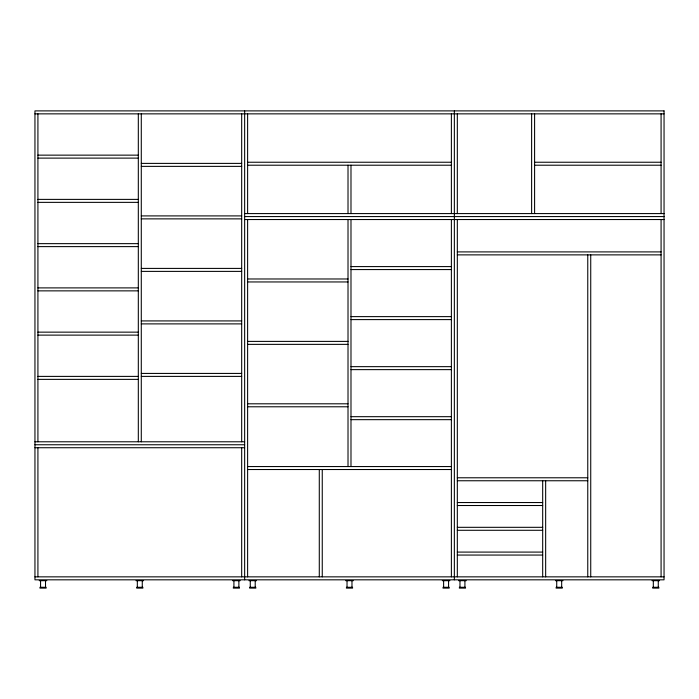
<?xml version="1.0" encoding="UTF-8"?>
<svg xmlns="http://www.w3.org/2000/svg" width="699" height="699" viewBox="0 0 699 699"><rect width="100%" height="100%" fill="white"/><g stroke="black" fill="none" stroke-linecap="round" stroke-linejoin="round"><path stroke-width="1.05" d="M34.95 113.858L664.05 113.858M37.921 155.143L138.315 155.143M37.921 158.114L138.315 158.114M247.621 162.238L451.379 162.238M534.595 162.238L661.079 162.238M141.285 163.391L241.679 163.391M247.621 165.209L451.379 165.209M534.595 165.209L661.079 165.209M141.285 166.371L241.679 166.371M37.921 199.39L138.315 199.39M37.921 202.361L138.315 202.361M244.65 213.588L664.05 213.588M141.285 215.904L241.679 215.904M244.65 216.568L664.05 216.568M141.285 218.874L241.679 218.874M244.65 219.538L664.05 219.538M37.921 243.645L138.315 243.645M37.921 246.616L138.315 246.616M457.321 251.902L661.079 251.902M457.321 254.873L661.079 254.873M350.985 266.59L451.379 266.59M141.285 268.407L241.679 268.407M350.985 269.569L451.379 269.569M141.285 271.387L241.679 271.387M247.621 278.98L348.015 278.98M247.621 281.95L348.015 281.95M37.921 287.892L138.315 287.892M37.921 290.863L138.315 290.863M350.985 316.621L451.379 316.621M350.985 319.6L451.379 319.6M141.285 320.92L241.679 320.92M141.285 323.89L241.679 323.89M37.921 332.147L138.315 332.147M37.921 335.118L138.315 335.118M247.621 341.392L348.015 341.392M247.621 344.362L348.015 344.362M350.985 366.652L451.379 366.652M350.985 369.631L451.379 369.631M141.285 373.423L241.679 373.423M37.921 376.394L138.315 376.394M141.285 376.394L241.679 376.394M37.921 379.374L138.315 379.374M247.621 403.804L348.015 403.804M247.621 406.783L348.015 406.783M350.985 416.683L451.379 416.683M350.985 419.662L451.379 419.662M34.95 441.785L244.65 441.785M34.95 444.756L244.65 444.756M34.95 447.727L244.65 447.727M247.621 466.556L451.379 466.556M247.621 469.527L451.379 469.527M457.321 477.784L587.763 477.784M457.321 480.755L587.763 480.755M457.321 502.546L542.686 502.546M457.321 505.517L542.686 505.517M457.321 527.317L542.686 527.317M457.321 530.288L542.686 530.288M457.321 552.088L542.686 552.088M457.321 555.058L542.686 555.058M34.95 576.85L664.05 576.85M39.24 580.686L46.842 580.686M135.999 580.686L143.601 580.686M232.592 580.686L240.194 580.686M248.94 580.686L256.542 580.686M345.699 580.686L353.301 580.686M442.292 580.686L449.894 580.686M458.64 580.686L466.242 580.686M555.399 580.686L563.001 580.686M651.992 580.686L659.594 580.686M39.904 587.282L46.178 587.282M136.663 587.282L142.937 587.282M233.265 587.282L239.53 587.282M249.604 587.282L255.878 587.282M346.363 587.282L352.637 587.282M442.965 587.282L449.23 587.282M459.304 587.282L465.578 587.282M556.063 587.282L562.337 587.282M652.665 587.282L658.93 587.282M39.904 588.112L46.178 588.112M136.663 588.112L142.937 588.112M233.265 588.112L239.53 588.112M249.604 588.112L255.878 588.112M346.363 588.112L352.637 588.112M442.965 588.112L449.23 588.112M459.304 588.112L465.578 588.112M556.063 588.112L562.337 588.112M652.665 588.112L658.93 588.112M661.079 113.858L661.079 213.588M661.079 219.538L661.079 576.85M658.275 580.686L658.275 587.282M653.32 580.686L653.32 587.282M590.734 254.873L590.734 576.85M587.763 254.873L587.763 576.85M561.673 580.686L561.673 587.282M556.727 580.686L556.727 587.282M545.657 480.755L545.657 576.85M542.686 480.755L542.686 576.85M534.595 113.858L534.595 213.588M531.624 113.858L531.624 213.588M464.914 580.686L464.914 587.282M459.968 580.686L459.968 587.282M457.321 113.858L457.321 213.588M457.321 219.538L457.321 576.85M454.35 110.888L454.35 579.821M451.379 113.858L451.379 213.588M451.379 219.538L451.379 576.85M448.575 580.686L448.575 587.282M443.62 580.686L443.62 587.282M351.973 580.686L351.973 587.282M350.985 165.209L350.985 213.588M350.985 219.538L350.985 466.556M348.015 165.209L348.015 213.588M348.015 219.538L348.015 466.556M347.027 580.686L347.027 587.282M322.256 469.527L322.256 576.85M319.286 469.527L319.286 576.85M255.214 580.686L255.214 587.282M250.268 580.686L250.268 587.282M247.621 113.858L247.621 213.588M247.621 219.538L247.621 576.85M244.65 110.888L244.65 579.821M241.679 113.858L241.679 441.785M241.679 447.727L241.679 576.85M238.875 580.686L238.875 587.282M233.92 580.686L233.92 587.282M142.273 580.686L142.273 587.282M141.285 113.858L141.285 441.785M138.315 113.858L138.315 441.785M137.327 580.686L137.327 587.282M45.514 580.686L45.514 587.282M40.568 580.686L40.568 587.282M37.921 113.858L37.921 441.785M37.921 447.727L37.921 576.85M664.05 110.888L34.95 110.888L34.95 579.821L664.05 579.821L664.05 110.888"/></g></svg>
